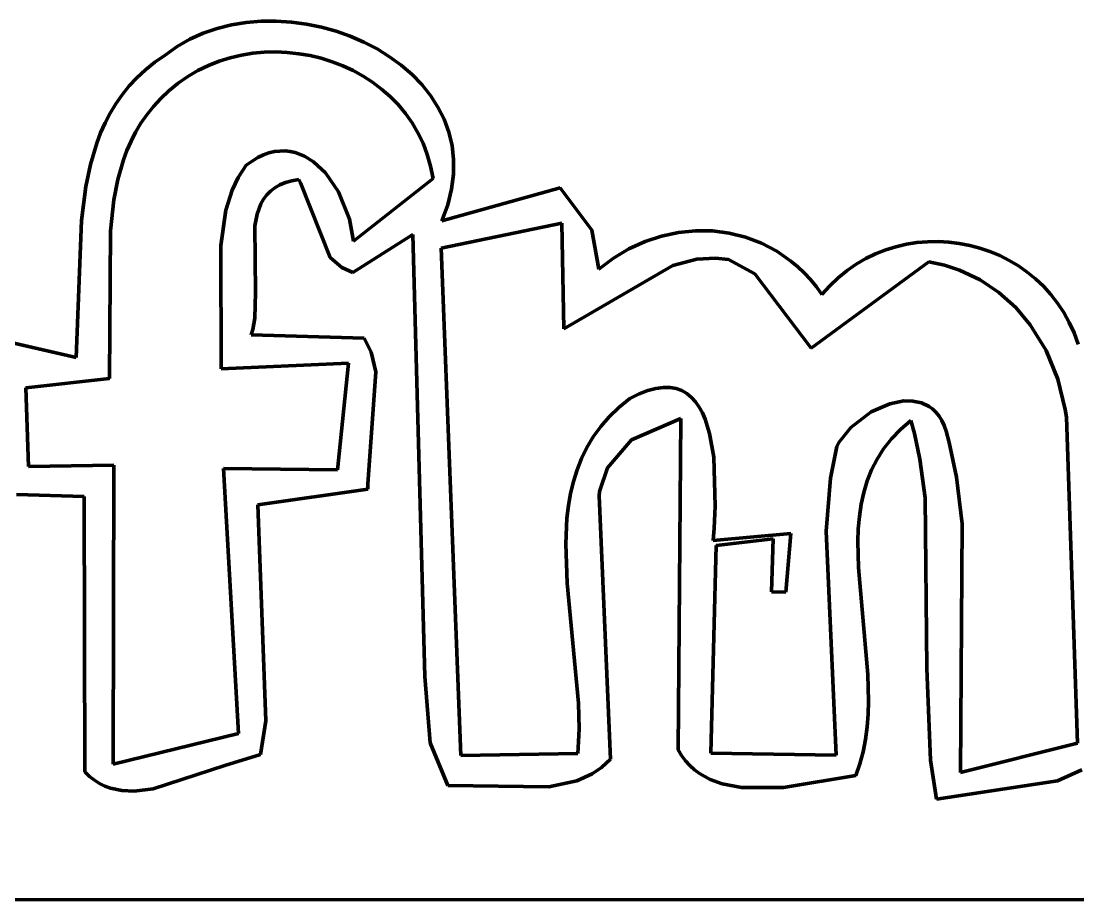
# Model space of a CAD drawing. Header units: millimetres. Extents: x 0 to 6.7, y 0 to 10.
# Drawn here: x 0.469 to 1.054, y 0 to 0.487 of the extents above; entities that cross this region are included whole.
import ezdxf

# ---------------------------------------------------------------- set-up
doc = ezdxf.new("R2010")
doc.units = ezdxf.units.MM
doc.layers.add('color#000000ff', color=7, linetype='CONTINUOUS', lineweight=100)
doc.layers.add('color#ffffffff', color=7, linetype='CONTINUOUS', lineweight=100)

msp = doc.modelspace()

# ---------------------------------------------------------------- linework, layer by layer
at = {"layer": 'color#000000ff'}
for p, q in [((0.58509, 0.48478), (0.59326, 0.4861)), ((0.59326, 0.4861), (0.60155, 0.48679)), ((0.60155, 0.48679), (0.60992, 0.48686)), ((0.60992, 0.48686), (0.61831, 0.48632)), ((0.61831, 0.48632), (0.62665, 0.4852)), ((0.56197, 0.47678), (0.56939, 0.48014)), ((0.56939, 0.48014), (0.57712, 0.48279)), ((0.57712, 0.48279), (0.58509, 0.48478)), ((0.62665, 0.4852), (0.6349, 0.4835)), ((0.6349, 0.4835), (0.643, 0.48126)), ((0.643, 0.48126), (0.65088, 0.47849)), ((0.55491, 0.47272), (0.56197, 0.47678)), ((0.65088, 0.47849), (0.6585, 0.4752)), ((0.6585, 0.4752), (0.66578, 0.47142)), ((0.54826, 0.46793), (0.55491, 0.47272)), ((0.59693, 0.46902), (0.59062, 0.468)), ((0.60328, 0.4696), (0.59693, 0.46902)), ((0.60965, 0.46976), (0.60328, 0.4696)), ((0.61602, 0.4695), (0.60965, 0.46976)), ((0.62235, 0.46882), (0.61602, 0.4695)), ((0.62862, 0.46774), (0.62235, 0.46882)), ((0.66578, 0.47142), (0.67269, 0.46715)), ((0.53741, 0.4599), (0.5426, 0.46404)), ((0.5426, 0.46404), (0.54826, 0.46793)), ((0.57829, 0.46465), (0.57231, 0.4623)), ((0.5844, 0.46655), (0.57829, 0.46465)), ((0.59062, 0.468), (0.5844, 0.46655)), ((0.63479, 0.46625), (0.62862, 0.46774)), ((0.64084, 0.46437), (0.63479, 0.46625)), ((0.64675, 0.46209), (0.64084, 0.46437)), ((0.67269, 0.46715), (0.67916, 0.46243)), ((0.53267, 0.45552), (0.53741, 0.4599)), ((0.5665, 0.4595), (0.56089, 0.45623)), ((0.57231, 0.4623), (0.5665, 0.4595)), ((0.65247, 0.45944), (0.64675, 0.46209)), ((0.65799, 0.4564), (0.65247, 0.45944)), ((0.67916, 0.46243), (0.68513, 0.45726)), ((0.68513, 0.45726), (0.69054, 0.45167)), ((0.52448, 0.4461), (0.52837, 0.45092)), ((0.52837, 0.45092), (0.53267, 0.45552)), ((0.55549, 0.4525), (0.55035, 0.44829)), ((0.56089, 0.45623), (0.55549, 0.4525)), ((0.66327, 0.45299), (0.65799, 0.4564)), ((0.66829, 0.44922), (0.66327, 0.45299)), ((0.69054, 0.45167), (0.69534, 0.44567)), ((0.52097, 0.44108), (0.52448, 0.4461)), ((0.55035, 0.44829), (0.54589, 0.44404)), ((0.67301, 0.44508), (0.66829, 0.44922)), ((0.67741, 0.44059), (0.67301, 0.44508)), ((0.69534, 0.44567), (0.69947, 0.43928)), ((0.51784, 0.43587), (0.52097, 0.44108)), ((0.54184, 0.43962), (0.53819, 0.43503)), ((0.54589, 0.44404), (0.54184, 0.43962)), ((0.68146, 0.43576), (0.67741, 0.44059)), ((0.69947, 0.43928), (0.70288, 0.43252)), ((0.51505, 0.43049), (0.51784, 0.43587)), ((0.53819, 0.43503), (0.53491, 0.43029)), ((0.68513, 0.43058), (0.68146, 0.43576)), ((0.51258, 0.42496), (0.51505, 0.43049)), ((0.53491, 0.43029), (0.53199, 0.4254)), ((0.68839, 0.42506), (0.68513, 0.43058)), ((0.70288, 0.43252), (0.7055, 0.42541)), ((0.51042, 0.41927), (0.51258, 0.42496)), ((0.53199, 0.4254), (0.52941, 0.42038)), ((0.69122, 0.41921), (0.68839, 0.42506)), ((0.7055, 0.42541), (0.70729, 0.41796)), ((0.50693, 0.4075), (0.51042, 0.41927)), ((0.52941, 0.42038), (0.52714, 0.41524)), ((0.69358, 0.41304), (0.69122, 0.41921)), ((0.70729, 0.41796), (0.70817, 0.41019)), ((0.52517, 0.40997), (0.52204, 0.39913)), ((0.52714, 0.41524), (0.52517, 0.40997)), ((0.59647, 0.40935), (0.59964, 0.41124)), ((0.59964, 0.41124), (0.60277, 0.41273)), ((0.60277, 0.41273), (0.60585, 0.41382)), ((0.60585, 0.41382), (0.60888, 0.41454)), ((0.60888, 0.41454), (0.61184, 0.4149)), ((0.61184, 0.4149), (0.61474, 0.41493)), ((0.61474, 0.41493), (0.61757, 0.41463)), ((0.61757, 0.41463), (0.62033, 0.41402)), ((0.62033, 0.41402), (0.62561, 0.41197)), ((0.62561, 0.41197), (0.63053, 0.40892)), ((0.69544, 0.40655), (0.69358, 0.41304)), ((0.70817, 0.41019), (0.7081, 0.40213)), ((0.50441, 0.3953), (0.50693, 0.4075)), ((0.58886, 0.40024), (0.59326, 0.40703)), ((0.59326, 0.40703), (0.59647, 0.40935)), ((0.63053, 0.40892), (0.63718, 0.40275)), ((0.69678, 0.39975), (0.69544, 0.40655)), ((0.52204, 0.39913), (0.51987, 0.38794)), ((0.58543, 0.39316), (0.58886, 0.40024)), ((0.61848, 0.39841), (0.61493, 0.39743)), ((0.62246, 0.39905), (0.61848, 0.39841)), ((0.6233, 0.39722), (0.62246, 0.39905)), ((0.63718, 0.40275), (0.64445, 0.39229)), ((0.65269, 0.3649), (0.69678, 0.39975)), ((0.7081, 0.40213), (0.70702, 0.39378)), ((0.50205, 0.37642), (0.50441, 0.3953)), ((0.58188, 0.38207), (0.58543, 0.39316)), ((0.60665, 0.39269), (0.6046, 0.39057)), ((0.60904, 0.39456), (0.60665, 0.39269)), ((0.61179, 0.39614), (0.60904, 0.39456)), ((0.61493, 0.39743), (0.61179, 0.39614)), ((0.63982, 0.35589), (0.6233, 0.39722)), ((0.70159, 0.3763), (0.76719, 0.39448)), ((0.70702, 0.39378), (0.70487, 0.38516)), ((0.76719, 0.39448), (0.78477, 0.37101)), ((0.51987, 0.38794), (0.51804, 0.37063)), ((0.60287, 0.38821), (0.60142, 0.38562)), ((0.6046, 0.39057), (0.60287, 0.38821)), ((0.64445, 0.39229), (0.65056, 0.37721)), ((0.57925, 0.36261), (0.58188, 0.38207)), ((0.60142, 0.38562), (0.59931, 0.37986)), ((0.70487, 0.38516), (0.70159, 0.3763)), ((0.49907, 0.30051), (0.50205, 0.37642)), ((0.59931, 0.37986), (0.59808, 0.37344)), ((0.65056, 0.37721), (0.65269, 0.3649)), ((0.76817, 0.37487), (0.70135, 0.36114)), ((0.76917, 0.31644), (0.76817, 0.37487)), ((0.51804, 0.37063), (0.51753, 0.28885)), ((0.59808, 0.37344), (0.5984, 0.33655)), ((0.78477, 0.37101), (0.78854, 0.34942)), ((0.82344, 0.36779), (0.83279, 0.36979)), ((0.83279, 0.36979), (0.84221, 0.37074)), ((0.84221, 0.37074), (0.85161, 0.37063)), ((0.85161, 0.37063), (0.8609, 0.36945)), ((0.8609, 0.36945), (0.86998, 0.3672)), ((0.68564, 0.36862), (0.65238, 0.34758)), ((0.69217, 0.12376), (0.68564, 0.36862)), ((0.80531, 0.36066), (0.81425, 0.36474)), ((0.81425, 0.36474), (0.82344, 0.36779)), ((0.86998, 0.3672), (0.87877, 0.36387)), ((0.87877, 0.36387), (0.88717, 0.35946)), ((0.95327, 0.36188), (0.95905, 0.36323)), ((0.95905, 0.36323), (0.96489, 0.36415)), ((0.96489, 0.36415), (0.97076, 0.36466)), ((0.97076, 0.36466), (0.97665, 0.36476)), ((0.97665, 0.36476), (0.98252, 0.36445)), ((0.98252, 0.36445), (0.98835, 0.36374)), ((0.98835, 0.36374), (0.99412, 0.36263)), ((0.57934, 0.29427), (0.57925, 0.36261)), ((0.70135, 0.36114), (0.71223, 0.07992)), ((0.79671, 0.35555), (0.80531, 0.36066)), ((0.88717, 0.35946), (0.8951, 0.35395)), ((0.93656, 0.35526), (0.942, 0.3579)), ((0.942, 0.3579), (0.94758, 0.3601)), ((0.94758, 0.3601), (0.95327, 0.36188)), ((0.99412, 0.36263), (0.9998, 0.36112)), ((0.9998, 0.36112), (1.00536, 0.35923)), ((1.00536, 0.35923), (1.01079, 0.35695)), ((0.64617, 0.35045), (0.63982, 0.35589)), ((0.82965, 0.35148), (0.76917, 0.31644)), ((0.78854, 0.34942), (0.79671, 0.35555)), ((0.84285, 0.35489), (0.82965, 0.35148)), ((0.85328, 0.35552), (0.84285, 0.35489)), ((0.86052, 0.35483), (0.85328, 0.35552)), ((0.87503, 0.34694), (0.86052, 0.35483)), ((0.8951, 0.35395), (0.89885, 0.35078)), ((0.9714, 0.35343), (0.90621, 0.30575)), ((0.92618, 0.34865), (0.93128, 0.35217)), ((0.93128, 0.35217), (0.93656, 0.35526)), ((0.98013, 0.35159), (0.9714, 0.35343)), ((0.9884, 0.34894), (0.98013, 0.35159)), ((1.01079, 0.35695), (1.01605, 0.35429)), ((1.01605, 0.35429), (1.02113, 0.35126)), ((0.65238, 0.34758), (0.64617, 0.35045)), ((0.90621, 0.30575), (0.87503, 0.34694)), ((0.89885, 0.35078), (0.90246, 0.34734)), ((0.90246, 0.34734), (0.9059, 0.34362)), ((0.92129, 0.34467), (0.92618, 0.34865)), ((0.99993, 0.34353), (0.9884, 0.34894)), ((1.02113, 0.35126), (1.02599, 0.34786)), ((1.02599, 0.34786), (1.03061, 0.3441)), ((0.9059, 0.34362), (0.90917, 0.33962)), ((0.90917, 0.33962), (0.91224, 0.33535)), ((0.91224, 0.33535), (0.91664, 0.34024)), ((0.91664, 0.34024), (0.92129, 0.34467)), ((1.01034, 0.33656), (0.99993, 0.34353)), ((1.03061, 0.3441), (1.03497, 0.33997)), ((1.03497, 0.33997), (1.03904, 0.33549)), ((0.5984, 0.33655), (0.59797, 0.32233)), ((1.01961, 0.3282), (1.01034, 0.33656)), ((1.03904, 0.33549), (1.0428, 0.33065)), ((1.02767, 0.31863), (1.01961, 0.3282)), ((1.0428, 0.33065), (1.04622, 0.32547)), ((0.59797, 0.32233), (0.59688, 0.31594)), ((1.04622, 0.32547), (1.04927, 0.31995)), ((1.0365, 0.3043), (1.02767, 0.31863)), ((1.04927, 0.31995), (1.05194, 0.31409)), ((0.43045, 0.31614), (0.49907, 0.30051)), ((0.59688, 0.31594), (0.59602, 0.31298)), ((0.59602, 0.31298), (0.65865, 0.31119)), ((0.65865, 0.31119), (0.66249, 0.30346)), ((1.05194, 0.31409), (1.0542, 0.3079)), ((0.66249, 0.30346), (0.66516, 0.2925)), ((1.043, 0.28854), (1.0365, 0.3043)), ((0.64999, 0.29729), (0.57934, 0.29427)), ((0.64396, 0.23991), (0.64999, 0.29729)), ((0.51753, 0.28885), (0.47105, 0.28377)), ((0.66516, 0.2925), (0.66057, 0.23033)), ((1.0471, 0.27177), (1.043, 0.28854)), ((0.47105, 0.28377), (0.47259, 0.24017)), ((0.81103, 0.28037), (0.81584, 0.28223)), ((0.81584, 0.28223), (0.82028, 0.28341)), ((0.82028, 0.28341), (0.82437, 0.28396)), ((0.82437, 0.28396), (0.82813, 0.2839)), ((0.82813, 0.2839), (0.83155, 0.28328)), ((0.83155, 0.28328), (0.83467, 0.28213)), ((0.83467, 0.28213), (0.83748, 0.28049)), ((0.79977, 0.27288), (0.80584, 0.27779)), ((0.80584, 0.27779), (0.81103, 0.28037)), ((0.83748, 0.28049), (0.84002, 0.27839)), ((0.84002, 0.27839), (0.84228, 0.27588)), ((0.84228, 0.27588), (0.84428, 0.273)), ((0.94978, 0.27486), (0.95759, 0.27641)), ((0.95759, 0.27641), (0.96262, 0.27637)), ((0.96262, 0.27637), (0.96736, 0.27536)), ((0.96736, 0.27536), (0.97169, 0.27329)), ((0.79439, 0.2677), (0.79977, 0.27288)), ((0.84428, 0.273), (0.84604, 0.26977)), ((0.84604, 0.26977), (0.84757, 0.26624)), ((0.92821, 0.26166), (0.93949, 0.2703)), ((0.93949, 0.2703), (0.94978, 0.27486)), ((0.97169, 0.27329), (0.97367, 0.27182)), ((0.97367, 0.27182), (0.97549, 0.27005)), ((0.97549, 0.27005), (0.97716, 0.26797)), ((1.04773, 0.26747), (1.0471, 0.27177)), ((0.78966, 0.26227), (0.79439, 0.2677)), ((0.83409, 0.26677), (0.80677, 0.25488)), ((0.83257, 0.08319), (0.83409, 0.26677)), ((0.84757, 0.26624), (0.85, 0.25842)), ((0.96158, 0.26552), (0.95577, 0.26062)), ((0.9635, 0.25844), (0.96158, 0.26552)), ((0.97716, 0.26797), (0.97864, 0.26556)), ((0.97864, 0.26556), (0.97994, 0.26281)), ((1.05391, 0.08677), (1.04773, 0.26747)), ((0.78555, 0.25659), (0.78966, 0.26227)), ((0.85, 0.25842), (0.85226, 0.24535)), ((0.92162, 0.25333), (0.92821, 0.26166)), ((0.95577, 0.26062), (0.95073, 0.25543)), ((0.96658, 0.2442), (0.9635, 0.25844)), ((0.97994, 0.26281), (0.98102, 0.25971)), ((0.98102, 0.25971), (0.98277, 0.25337)), ((0.78201, 0.2507), (0.78555, 0.25659)), ((0.80677, 0.25488), (0.79349, 0.23942)), ((0.92044, 0.25115), (0.92162, 0.25333)), ((0.95073, 0.25543), (0.94641, 0.24996)), ((0.98277, 0.25337), (0.98682, 0.23418)), ((0.77902, 0.2446), (0.78201, 0.2507)), ((0.91694, 0.23366), (0.92044, 0.25115)), ((0.94641, 0.24996), (0.94277, 0.24424)), ((0.47259, 0.24017), (0.51985, 0.24079)), ((0.51985, 0.24079), (0.51951, 0.07514)), ((0.77654, 0.2383), (0.77902, 0.2446)), ((0.85226, 0.24535), (0.85313, 0.21809)), ((0.94277, 0.24424), (0.93975, 0.23829)), ((0.96953, 0.22269), (0.96658, 0.2442)), ((0.58896, 0.09225), (0.58058, 0.23902)), ((0.58058, 0.23902), (0.6438, 0.23833)), ((0.6438, 0.23833), (0.64396, 0.23991)), ((0.77453, 0.23183), (0.77654, 0.2383)), ((0.79349, 0.23942), (0.78906, 0.22624)), ((0.93975, 0.23829), (0.93731, 0.23211)), ((0.66057, 0.23033), (0.66062, 0.22749)), ((0.77296, 0.22519), (0.77453, 0.23183)), ((0.91456, 0.20432), (0.91694, 0.23366)), ((0.93731, 0.23211), (0.93541, 0.22574)), ((0.98682, 0.23418), (0.98986, 0.20832)), ((0.50349, 0.22354), (0.46602, 0.22462)), ((0.50379, 0.07089), (0.50349, 0.22354)), ((0.66062, 0.22749), (0.59963, 0.21885)), ((0.77178, 0.21841), (0.77296, 0.22519)), ((0.78906, 0.22624), (0.78876, 0.22383)), ((0.78876, 0.22383), (0.79503, 0.07792)), ((0.93541, 0.22574), (0.93398, 0.21917)), ((0.97039, 0.12823), (0.96953, 0.22269)), ((0.59963, 0.21885), (0.60413, 0.09919)), ((0.77097, 0.21149), (0.77178, 0.21841)), ((0.85313, 0.21809), (0.85249, 0.20593)), ((0.93398, 0.21917), (0.93299, 0.21244)), ((0.77029, 0.19731), (0.77097, 0.21149)), ((0.93299, 0.21244), (0.93239, 0.20556)), ((0.85249, 0.20593), (0.85191, 0.19904)), ((0.93239, 0.20556), (0.93213, 0.19854)), ((0.98986, 0.20832), (0.98897, 0.07064)), ((0.85191, 0.19904), (0.89505, 0.20291)), ((0.88514, 0.19995), (0.85364, 0.19632)), ((0.88437, 0.17061), (0.88514, 0.19995)), ((0.89505, 0.20291), (0.89228, 0.17047)), ((0.92016, 0.08009), (0.91456, 0.20432)), ((0.77107, 0.17541), (0.77029, 0.19731)), ((0.85364, 0.19632), (0.85063, 0.08134)), ((0.93213, 0.19854), (0.93243, 0.18417)), ((0.93243, 0.18417), (0.93767, 0.12479)), ((0.77732, 0.10892), (0.77107, 0.17541)), ((0.89228, 0.17047), (0.88437, 0.17061)), ((0.69524, 0.08702), (0.69217, 0.12376)), ((0.93767, 0.12479), (0.93807, 0.11015)), ((0.97247, 0.07739), (0.97039, 0.12823)), ((0.77764, 0.09475), (0.77732, 0.10892)), ((0.93807, 0.11015), (0.93787, 0.10296)), ((0.93787, 0.10296), (0.93734, 0.09587)), ((0.60413, 0.09919), (0.60118, 0.08046)), ((0.77743, 0.08783), (0.77764, 0.09475)), ((0.93734, 0.09587), (0.93644, 0.08891)), ((0.51951, 0.07514), (0.58896, 0.09225)), ((0.77694, 0.08105), (0.77743, 0.08783)), ((0.93644, 0.08891), (0.93511, 0.08209)), ((0.70497, 0.06345), (0.69524, 0.08702)), ((0.8345, 0.07995), (0.83257, 0.08319)), ((0.93511, 0.08209), (0.93331, 0.07542)), ((0.98897, 0.07064), (1.05391, 0.08677)), ((0.60118, 0.08046), (0.58141, 0.07436)), ((0.71223, 0.07992), (0.77694, 0.08105)), ((0.79503, 0.07792), (0.79019, 0.07342)), ((0.83666, 0.07703), (0.8345, 0.07995)), ((0.83902, 0.07442), (0.83666, 0.07703)), ((0.85063, 0.08134), (0.92016, 0.08009)), ((0.97577, 0.05578), (0.97247, 0.07739)), ((0.5064, 0.06839), (0.50379, 0.07089)), ((0.58141, 0.07436), (0.54163, 0.06147)), ((0.79019, 0.07342), (0.78496, 0.06983)), ((0.84159, 0.07209), (0.83902, 0.07442)), ((0.84434, 0.07003), (0.84159, 0.07209)), ((0.93331, 0.07542), (0.93099, 0.06894)), ((1.05625, 0.07197), (1.04279, 0.06604)), ((0.50913, 0.06626), (0.5064, 0.06839)), ((0.51198, 0.06449), (0.50913, 0.06626)), ((0.51494, 0.06305), (0.51198, 0.06449)), ((0.77644, 0.06594), (0.76092, 0.06265)), ((0.78496, 0.06983), (0.77644, 0.06594)), ((0.85035, 0.06669), (0.84434, 0.07003)), ((0.85694, 0.06429), (0.85035, 0.06669)), ((0.93099, 0.06894), (0.89088, 0.06233)), ((1.04279, 0.06604), (0.97577, 0.05578)), ((0.51801, 0.06194), (0.51494, 0.06305)), ((0.52441, 0.0606), (0.51801, 0.06194)), ((0.53112, 0.0603), (0.52441, 0.0606)), ((0.54163, 0.06147), (0.53112, 0.0603)), ((0.76092, 0.06265), (0.70497, 0.06345)), ((0.86768, 0.06223), (0.85694, 0.06429)), ((0.89088, 0.06233), (0.86768, 0.06223))]:
    msp.add_line(p, q, dxfattribs=at)
at = {"layer": 'color#ffffffff'}
for p, q in [((0.59326, 0.4861), (0.58509, 0.48478)), ((0.60155, 0.48679), (0.59326, 0.4861)), ((0.60992, 0.48686), (0.60155, 0.48679)), ((0.61831, 0.48632), (0.60992, 0.48686)), ((0.62665, 0.4852), (0.61831, 0.48632)), ((0.56939, 0.48014), (0.56197, 0.47678)), ((0.57712, 0.48279), (0.56939, 0.48014)), ((0.58509, 0.48478), (0.57712, 0.48279)), ((0.6349, 0.4835), (0.62665, 0.4852)), ((0.643, 0.48126), (0.6349, 0.4835)), ((0.65088, 0.47849), (0.643, 0.48126)), ((0.56197, 0.47678), (0.55491, 0.47272)), ((0.6585, 0.4752), (0.65088, 0.47849)), ((0.66578, 0.47142), (0.6585, 0.4752)), ((0.55491, 0.47272), (0.54826, 0.46793)), ((0.59062, 0.468), (0.59693, 0.46902)), ((0.59693, 0.46902), (0.60328, 0.4696)), ((0.60328, 0.4696), (0.60965, 0.46976)), ((0.60965, 0.46976), (0.61602, 0.4695)), ((0.61602, 0.4695), (0.62235, 0.46882)), ((0.62235, 0.46882), (0.62862, 0.46774)), ((0.67269, 0.46715), (0.66578, 0.47142)), ((0.5426, 0.46404), (0.53741, 0.4599)), ((0.54826, 0.46793), (0.5426, 0.46404)), ((0.57231, 0.4623), (0.57829, 0.46465)), ((0.57829, 0.46465), (0.5844, 0.46655)), ((0.5844, 0.46655), (0.59062, 0.468)), ((0.62862, 0.46774), (0.63479, 0.46625)), ((0.63479, 0.46625), (0.64084, 0.46437)), ((0.64084, 0.46437), (0.64675, 0.46209)), ((0.67916, 0.46243), (0.67269, 0.46715)), ((0.53741, 0.4599), (0.53267, 0.45552)), ((0.56089, 0.45623), (0.5665, 0.4595)), ((0.5665, 0.4595), (0.57231, 0.4623)), ((0.64675, 0.46209), (0.65247, 0.45944)), ((0.65247, 0.45944), (0.65799, 0.4564)), ((0.68513, 0.45726), (0.67916, 0.46243)), ((0.69054, 0.45167), (0.68513, 0.45726)), ((0.52837, 0.45092), (0.52448, 0.4461)), ((0.53267, 0.45552), (0.52837, 0.45092)), ((0.55035, 0.44829), (0.55549, 0.4525)), ((0.55549, 0.4525), (0.56089, 0.45623)), ((0.65799, 0.4564), (0.66327, 0.45299)), ((0.66327, 0.45299), (0.66829, 0.44922)), ((0.69534, 0.44567), (0.69054, 0.45167)), ((0.52448, 0.4461), (0.52097, 0.44108)), ((0.54589, 0.44404), (0.55035, 0.44829)), ((0.66829, 0.44922), (0.67301, 0.44508)), ((0.67301, 0.44508), (0.67741, 0.44059)), ((0.69947, 0.43928), (0.69534, 0.44567)), ((0.52097, 0.44108), (0.51784, 0.43587)), ((0.53819, 0.43503), (0.54184, 0.43962)), ((0.54184, 0.43962), (0.54589, 0.44404)), ((0.67741, 0.44059), (0.68146, 0.43576)), ((0.70288, 0.43252), (0.69947, 0.43928)), ((0.51784, 0.43587), (0.51505, 0.43049)), ((0.53491, 0.43029), (0.53819, 0.43503)), ((0.68146, 0.43576), (0.68513, 0.43058)), ((0.51505, 0.43049), (0.51258, 0.42496)), ((0.53199, 0.4254), (0.53491, 0.43029)), ((0.68513, 0.43058), (0.68839, 0.42506)), ((0.7055, 0.42541), (0.70288, 0.43252)), ((0.51258, 0.42496), (0.51042, 0.41927)), ((0.52941, 0.42038), (0.53199, 0.4254)), ((0.68839, 0.42506), (0.69122, 0.41921)), ((0.70729, 0.41796), (0.7055, 0.42541)), ((0.51042, 0.41927), (0.50693, 0.4075)), ((0.52714, 0.41524), (0.52941, 0.42038)), ((0.69122, 0.41921), (0.69358, 0.41304)), ((0.70817, 0.41019), (0.70729, 0.41796)), ((0.52204, 0.39913), (0.52517, 0.40997)), ((0.52517, 0.40997), (0.52714, 0.41524)), ((0.59964, 0.41124), (0.59647, 0.40935)), ((0.60277, 0.41273), (0.59964, 0.41124)), ((0.60585, 0.41382), (0.60277, 0.41273)), ((0.60888, 0.41454), (0.60585, 0.41382)), ((0.61184, 0.4149), (0.60888, 0.41454)), ((0.61474, 0.41493), (0.61184, 0.4149)), ((0.61757, 0.41463), (0.61474, 0.41493)), ((0.62033, 0.41402), (0.61757, 0.41463)), ((0.62561, 0.41197), (0.62033, 0.41402)), ((0.63053, 0.40892), (0.62561, 0.41197)), ((0.69358, 0.41304), (0.69544, 0.40655)), ((0.7081, 0.40213), (0.70817, 0.41019)), ((0.50693, 0.4075), (0.50441, 0.3953)), ((0.59326, 0.40703), (0.58886, 0.40024)), ((0.59647, 0.40935), (0.59326, 0.40703)), ((0.63718, 0.40275), (0.63053, 0.40892)), ((0.69544, 0.40655), (0.69678, 0.39975)), ((0.51987, 0.38794), (0.52204, 0.39913)), ((0.58886, 0.40024), (0.58543, 0.39316)), ((0.61493, 0.39743), (0.61848, 0.39841)), ((0.61848, 0.39841), (0.62246, 0.39905)), ((0.62246, 0.39905), (0.6233, 0.39722)), ((0.64445, 0.39229), (0.63718, 0.40275)), ((0.69678, 0.39975), (0.65269, 0.3649)), ((0.70702, 0.39378), (0.7081, 0.40213)), ((0.50441, 0.3953), (0.50205, 0.37642)), ((0.58543, 0.39316), (0.58188, 0.38207)), ((0.6046, 0.39057), (0.60665, 0.39269)), ((0.60665, 0.39269), (0.60904, 0.39456)), ((0.60904, 0.39456), (0.61179, 0.39614)), ((0.61179, 0.39614), (0.61493, 0.39743)), ((0.6233, 0.39722), (0.63982, 0.35589)), ((0.76719, 0.39448), (0.70159, 0.3763)), ((0.70487, 0.38516), (0.70702, 0.39378)), ((0.78477, 0.37101), (0.76719, 0.39448)), ((0.51804, 0.37063), (0.51987, 0.38794)), ((0.60142, 0.38562), (0.60287, 0.38821)), ((0.60287, 0.38821), (0.6046, 0.39057)), ((0.65056, 0.37721), (0.64445, 0.39229)), ((0.58188, 0.38207), (0.57925, 0.36261)), ((0.59931, 0.37986), (0.60142, 0.38562)), ((0.70159, 0.3763), (0.70487, 0.38516)), ((0.50205, 0.37642), (0.49907, 0.30051)), ((0.59808, 0.37344), (0.59931, 0.37986)), ((0.65269, 0.3649), (0.65056, 0.37721)), ((0.70135, 0.36114), (0.76817, 0.37487)), ((0.76817, 0.37487), (0.76917, 0.31644)), ((0.51753, 0.28885), (0.51804, 0.37063)), ((0.5984, 0.33655), (0.59808, 0.37344)), ((0.78854, 0.34942), (0.78477, 0.37101)), ((0.83279, 0.36979), (0.82344, 0.36779)), ((0.84221, 0.37074), (0.83279, 0.36979)), ((0.85161, 0.37063), (0.84221, 0.37074)), ((0.8609, 0.36945), (0.85161, 0.37063)), ((0.86998, 0.3672), (0.8609, 0.36945)), ((0.65238, 0.34758), (0.68564, 0.36862)), ((0.68564, 0.36862), (0.69217, 0.12376)), ((0.81425, 0.36474), (0.80531, 0.36066)), ((0.82344, 0.36779), (0.81425, 0.36474)), ((0.87877, 0.36387), (0.86998, 0.3672)), ((0.88717, 0.35946), (0.87877, 0.36387)), ((0.95905, 0.36323), (0.95327, 0.36188)), ((0.96489, 0.36415), (0.95905, 0.36323)), ((0.97076, 0.36466), (0.96489, 0.36415)), ((0.97665, 0.36476), (0.97076, 0.36466)), ((0.98252, 0.36445), (0.97665, 0.36476)), ((0.98835, 0.36374), (0.98252, 0.36445)), ((0.99412, 0.36263), (0.98835, 0.36374)), ((0.57925, 0.36261), (0.57934, 0.29427)), ((0.71223, 0.07992), (0.70135, 0.36114)), ((0.80531, 0.36066), (0.79671, 0.35555)), ((0.8951, 0.35395), (0.88717, 0.35946)), ((0.942, 0.3579), (0.93656, 0.35526)), ((0.94758, 0.3601), (0.942, 0.3579)), ((0.95327, 0.36188), (0.94758, 0.3601)), ((0.9998, 0.36112), (0.99412, 0.36263)), ((1.00536, 0.35923), (0.9998, 0.36112)), ((1.01079, 0.35695), (1.00536, 0.35923)), ((0.63982, 0.35589), (0.64617, 0.35045)), ((0.76917, 0.31644), (0.82965, 0.35148)), ((0.79671, 0.35555), (0.78854, 0.34942)), ((0.82965, 0.35148), (0.84285, 0.35489)), ((0.84285, 0.35489), (0.85328, 0.35552)), ((0.85328, 0.35552), (0.86052, 0.35483)), ((0.86052, 0.35483), (0.87503, 0.34694)), ((0.89885, 0.35078), (0.8951, 0.35395)), ((0.90621, 0.30575), (0.9714, 0.35343)), ((0.93128, 0.35217), (0.92618, 0.34865)), ((0.93656, 0.35526), (0.93128, 0.35217)), ((0.9714, 0.35343), (0.98013, 0.35159)), ((0.98013, 0.35159), (0.9884, 0.34894)), ((1.01605, 0.35429), (1.01079, 0.35695)), ((1.02113, 0.35126), (1.01605, 0.35429)), ((0.64617, 0.35045), (0.65238, 0.34758)), ((0.87503, 0.34694), (0.90621, 0.30575)), ((0.90246, 0.34734), (0.89885, 0.35078)), ((0.9059, 0.34362), (0.90246, 0.34734)), ((0.92618, 0.34865), (0.92129, 0.34467)), ((0.9884, 0.34894), (0.99993, 0.34353)), ((1.02599, 0.34786), (1.02113, 0.35126)), ((1.03061, 0.3441), (1.02599, 0.34786)), ((0.90917, 0.33962), (0.9059, 0.34362)), ((0.91224, 0.33535), (0.90917, 0.33962)), ((0.91664, 0.34024), (0.91224, 0.33535)), ((0.92129, 0.34467), (0.91664, 0.34024)), ((0.99993, 0.34353), (1.01034, 0.33656)), ((1.03497, 0.33997), (1.03061, 0.3441)), ((1.03904, 0.33549), (1.03497, 0.33997)), ((0.59797, 0.32233), (0.5984, 0.33655)), ((1.01034, 0.33656), (1.01961, 0.3282)), ((1.0428, 0.33065), (1.03904, 0.33549)), ((1.01961, 0.3282), (1.02767, 0.31863)), ((1.04622, 0.32547), (1.0428, 0.33065)), ((0.59688, 0.31594), (0.59797, 0.32233)), ((1.04927, 0.31995), (1.04622, 0.32547)), ((1.02767, 0.31863), (1.0365, 0.3043)), ((1.05194, 0.31409), (1.04927, 0.31995)), ((0.49907, 0.30051), (0.43045, 0.31614)), ((0.59602, 0.31298), (0.59688, 0.31594)), ((0.65865, 0.31119), (0.59602, 0.31298)), ((0.66249, 0.30346), (0.65865, 0.31119)), ((1.0542, 0.3079), (1.05194, 0.31409)), ((0.66516, 0.2925), (0.66249, 0.30346)), ((1.0365, 0.3043), (1.043, 0.28854)), ((0.57934, 0.29427), (0.64999, 0.29729)), ((0.64999, 0.29729), (0.64396, 0.23991)), ((0.47105, 0.28377), (0.51753, 0.28885)), ((0.66057, 0.23033), (0.66516, 0.2925)), ((1.043, 0.28854), (1.0471, 0.27177)), ((0.47259, 0.24017), (0.47105, 0.28377)), ((0.81584, 0.28223), (0.81103, 0.28037)), ((0.82028, 0.28341), (0.81584, 0.28223)), ((0.82437, 0.28396), (0.82028, 0.28341)), ((0.82813, 0.2839), (0.82437, 0.28396)), ((0.83155, 0.28328), (0.82813, 0.2839)), ((0.83467, 0.28213), (0.83155, 0.28328)), ((0.83748, 0.28049), (0.83467, 0.28213)), ((0.80584, 0.27779), (0.79977, 0.27288)), ((0.81103, 0.28037), (0.80584, 0.27779)), ((0.84002, 0.27839), (0.83748, 0.28049)), ((0.84228, 0.27588), (0.84002, 0.27839)), ((0.84428, 0.273), (0.84228, 0.27588)), ((0.95759, 0.27641), (0.94978, 0.27486)), ((0.96262, 0.27637), (0.95759, 0.27641)), ((0.96736, 0.27536), (0.96262, 0.27637)), ((0.97169, 0.27329), (0.96736, 0.27536)), ((0.79977, 0.27288), (0.79439, 0.2677)), ((0.84604, 0.26977), (0.84428, 0.273)), ((0.84757, 0.26624), (0.84604, 0.26977)), ((0.93949, 0.2703), (0.92821, 0.26166)), ((0.94978, 0.27486), (0.93949, 0.2703)), ((0.97367, 0.27182), (0.97169, 0.27329)), ((0.97549, 0.27005), (0.97367, 0.27182)), ((0.97716, 0.26797), (0.97549, 0.27005)), ((1.0471, 0.27177), (1.04773, 0.26747)), ((0.79439, 0.2677), (0.78966, 0.26227)), ((0.80677, 0.25488), (0.83409, 0.26677)), ((0.83409, 0.26677), (0.83257, 0.08319)), ((0.85, 0.25842), (0.84757, 0.26624)), ((0.95577, 0.26062), (0.96158, 0.26552)), ((0.96158, 0.26552), (0.9635, 0.25844)), ((0.97864, 0.26556), (0.97716, 0.26797)), ((0.97994, 0.26281), (0.97864, 0.26556)), ((1.04773, 0.26747), (1.05391, 0.08677)), ((0.78966, 0.26227), (0.78555, 0.25659)), ((0.85226, 0.24535), (0.85, 0.25842)), ((0.92821, 0.26166), (0.92162, 0.25333)), ((0.95073, 0.25543), (0.95577, 0.26062)), ((0.9635, 0.25844), (0.96658, 0.2442)), ((0.98102, 0.25971), (0.97994, 0.26281)), ((0.98277, 0.25337), (0.98102, 0.25971)), ((0.78555, 0.25659), (0.78201, 0.2507)), ((0.79349, 0.23942), (0.80677, 0.25488)), ((0.92162, 0.25333), (0.92044, 0.25115)), ((0.94641, 0.24996), (0.95073, 0.25543)), ((0.98682, 0.23418), (0.98277, 0.25337)), ((0.78201, 0.2507), (0.77902, 0.2446)), ((0.92044, 0.25115), (0.91694, 0.23366)), ((0.94277, 0.24424), (0.94641, 0.24996)), ((0.51985, 0.24079), (0.47259, 0.24017)), ((0.51951, 0.07514), (0.51985, 0.24079)), ((0.77902, 0.2446), (0.77654, 0.2383)), ((0.85313, 0.21809), (0.85226, 0.24535)), ((0.93975, 0.23829), (0.94277, 0.24424)), ((0.96658, 0.2442), (0.96953, 0.22269)), ((0.6438, 0.23833), (0.58058, 0.23902)), ((0.58058, 0.23902), (0.58896, 0.09225)), ((0.64396, 0.23991), (0.6438, 0.23833)), ((0.77654, 0.2383), (0.77453, 0.23183)), ((0.78906, 0.22624), (0.79349, 0.23942)), ((0.93731, 0.23211), (0.93975, 0.23829)), ((0.66062, 0.22749), (0.66057, 0.23033)), ((0.77453, 0.23183), (0.77296, 0.22519)), ((0.91694, 0.23366), (0.91456, 0.20432)), ((0.93541, 0.22574), (0.93731, 0.23211)), ((0.98986, 0.20832), (0.98682, 0.23418)), ((0.46602, 0.22462), (0.50349, 0.22354)), ((0.50349, 0.22354), (0.50379, 0.07089)), ((0.59963, 0.21885), (0.66062, 0.22749)), ((0.77296, 0.22519), (0.77178, 0.21841)), ((0.78876, 0.22383), (0.78906, 0.22624)), ((0.79503, 0.07792), (0.78876, 0.22383)), ((0.93398, 0.21917), (0.93541, 0.22574)), ((0.96953, 0.22269), (0.97039, 0.12823)), ((0.60413, 0.09919), (0.59963, 0.21885)), ((0.77178, 0.21841), (0.77097, 0.21149)), ((0.85249, 0.20593), (0.85313, 0.21809)), ((0.93299, 0.21244), (0.93398, 0.21917)), ((0.77097, 0.21149), (0.77029, 0.19731)), ((0.93239, 0.20556), (0.93299, 0.21244)), ((0.85191, 0.19904), (0.85249, 0.20593)), ((0.93213, 0.19854), (0.93239, 0.20556)), ((0.98897, 0.07064), (0.98986, 0.20832)), ((0.89505, 0.20291), (0.85191, 0.19904)), ((0.85364, 0.19632), (0.88514, 0.19995)), ((0.88514, 0.19995), (0.88437, 0.17061)), ((0.89228, 0.17047), (0.89505, 0.20291)), ((0.91456, 0.20432), (0.92016, 0.08009)), ((0.77029, 0.19731), (0.77107, 0.17541)), ((0.85063, 0.08134), (0.85364, 0.19632)), ((0.93243, 0.18417), (0.93213, 0.19854)), ((0.93767, 0.12479), (0.93243, 0.18417)), ((0.77107, 0.17541), (0.77732, 0.10892)), ((0.88437, 0.17061), (0.89228, 0.17047)), ((0.69217, 0.12376), (0.69524, 0.08702)), ((0.93807, 0.11015), (0.93767, 0.12479)), ((0.97039, 0.12823), (0.97247, 0.07739)), ((0.77732, 0.10892), (0.77764, 0.09475)), ((0.93787, 0.10296), (0.93807, 0.11015)), ((0.93734, 0.09587), (0.93787, 0.10296)), ((0.60118, 0.08046), (0.60413, 0.09919)), ((0.77764, 0.09475), (0.77743, 0.08783)), ((0.93644, 0.08891), (0.93734, 0.09587)), ((0.58896, 0.09225), (0.51951, 0.07514)), ((0.77743, 0.08783), (0.77694, 0.08105)), ((0.93511, 0.08209), (0.93644, 0.08891)), ((0.69524, 0.08702), (0.70497, 0.06345)), ((0.83257, 0.08319), (0.8345, 0.07995)), ((0.93331, 0.07542), (0.93511, 0.08209)), ((1.05391, 0.08677), (0.98897, 0.07064)), ((0.58141, 0.07436), (0.60118, 0.08046)), ((0.77694, 0.08105), (0.71223, 0.07992)), ((0.79019, 0.07342), (0.79503, 0.07792)), ((0.8345, 0.07995), (0.83666, 0.07703)), ((0.83666, 0.07703), (0.83902, 0.07442)), ((0.92016, 0.08009), (0.85063, 0.08134)), ((0.97247, 0.07739), (0.97577, 0.05578)), ((0.50379, 0.07089), (0.5064, 0.06839)), ((0.54163, 0.06147), (0.58141, 0.07436)), ((0.78496, 0.06983), (0.79019, 0.07342)), ((0.83902, 0.07442), (0.84159, 0.07209)), ((0.84159, 0.07209), (0.84434, 0.07003)), ((0.93099, 0.06894), (0.93331, 0.07542)), ((1.04279, 0.06604), (1.05625, 0.07197)), ((0.5064, 0.06839), (0.50913, 0.06626)), ((0.50913, 0.06626), (0.51198, 0.06449)), ((0.51198, 0.06449), (0.51494, 0.06305)), ((0.76092, 0.06265), (0.77644, 0.06594)), ((0.77644, 0.06594), (0.78496, 0.06983)), ((0.84434, 0.07003), (0.85035, 0.06669)), ((0.85035, 0.06669), (0.85694, 0.06429)), ((0.89088, 0.06233), (0.93099, 0.06894)), ((0.97577, 0.05578), (1.04279, 0.06604)), ((0.51494, 0.06305), (0.51801, 0.06194)), ((0.51801, 0.06194), (0.52441, 0.0606)), ((0.52441, 0.0606), (0.53112, 0.0603)), ((0.53112, 0.0603), (0.54163, 0.06147)), ((0.70497, 0.06345), (0.76092, 0.06265)), ((0.85694, 0.06429), (0.86768, 0.06223)), ((0.86768, 0.06223), (0.89088, 0.06233)), ((6.66667, 0), (0, 0))]:
    msp.add_line(p, q, dxfattribs=at)

doc.saveas('drawing.dxf')
